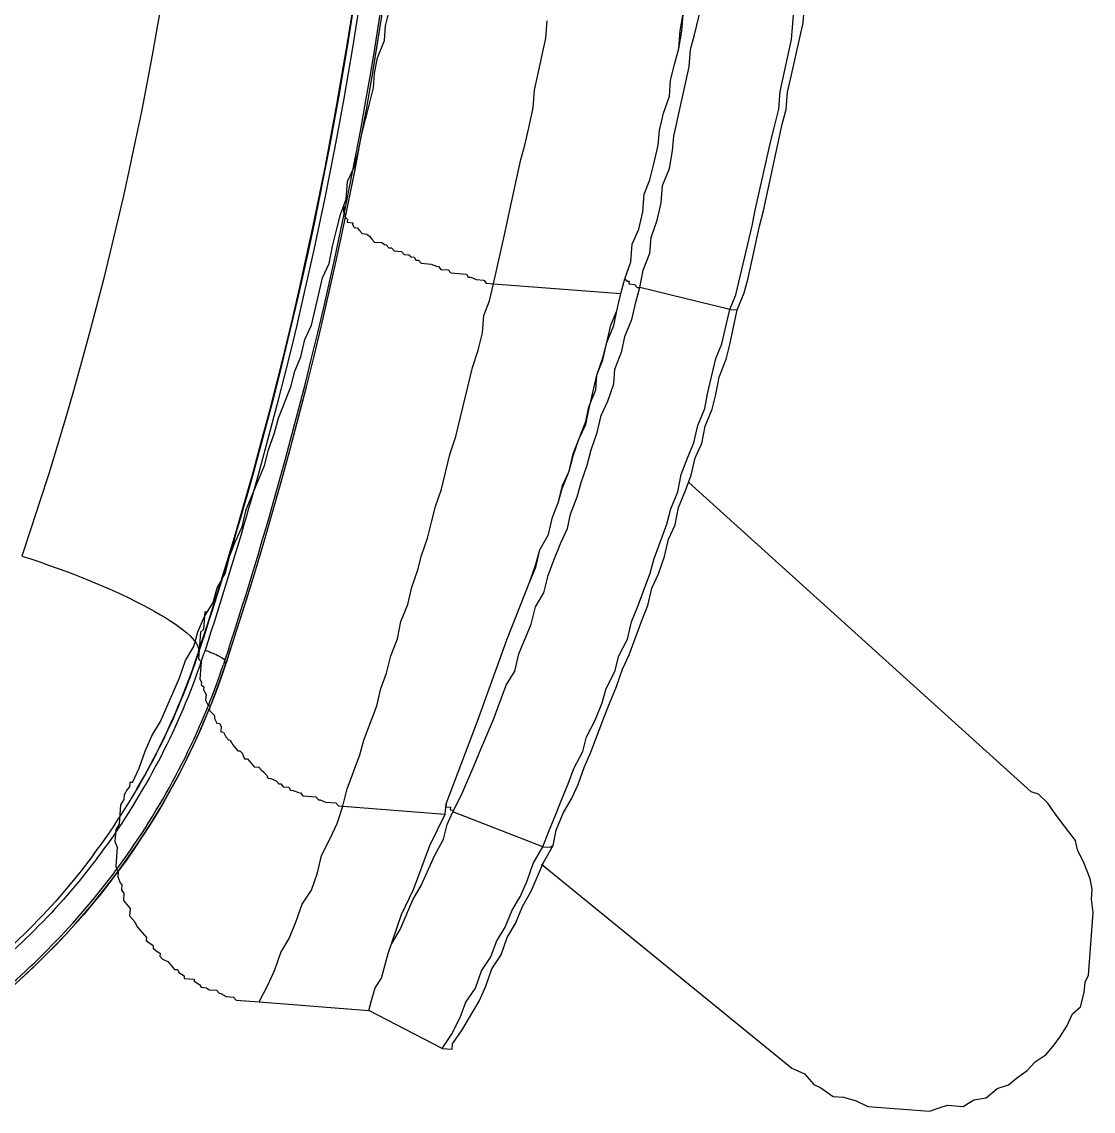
# Model space of a CAD drawing. Extents: x 741 to 1339, y 725 to 848.
# Drawn here: x 1107.1805 to 1107.3222, y 786.2541 to 786.3982 of the extents above; entities that cross this region are included whole.
import ezdxf

# ---------------------------------------------------------------- set-up
doc = ezdxf.new("R2010")
doc.units = 0
doc.header["$MEASUREMENT"] = 0
doc.linetypes.add('CONTINU', pattern=[0])
for name, color, linetype in [('Lay Out', 31, 'CONTINUOUS'), ('PAREDES', 7, 'CONTINUOUS'), ('PENA-008', 8, 'CONTINUOUS')]:
    doc.layers.add(name, color=color, linetype=linetype)

# ---------------------------------------------------------------- blocks, each defined once
blk = doc.blocks.new('A$C12870BC7')
at = {"layer": 'Lay Out', "linetype": 'CONTINU', "ltscale": 0.6}
for p, q in [((1.168855732057466, 0.4250013962028021), (1.170758210907081, 0.4263850171844439)), ((1.165310203292108, 0.4224935831737326), (1.167472111075824, 0.4236177752211603)), ((1.167472111075824, 0.4236177752211603), (1.168855732057466, 0.4250013962028021)), ((1.16366715337648, 0.421196438503344), (1.165310203292108, 0.4224935831737326)), ((1.162283532394838, 0.4198128175217022), (1.16366715337648, 0.421196438503344)), ((1.160381053545109, 0.4184291965402878), (1.162283532394838, 0.4198128175217022)), ((1.157008477402485, 0.4160943361337246), (1.160381053545109, 0.4184291965402878)), ((1.155192474864123, 0.4146242388408297), (1.157008477402485, 0.4160943361337246)), ((1.153549424948494, 0.4135000467931746), (1.155192474864123, 0.4146242388408297)), ((1.150003896183136, 0.4109922337641052), (1.151646946098879, 0.4126352836797338)), ((1.151646946098879, 0.4126352836797338), (1.153549424948494, 0.4135000467931746)), ((1.148101417333521, 0.4099545180279307), (1.150003896183136, 0.4109922337641052)), ((1.183902610232337, 0.4099545180279307), (1.185545660147966, 0.4115975679435593)), ((1.146198938483792, 0.4085708970462889), (1.148101417333521, 0.4099545180279307)), ((1.148533798890242, 0.4095221364712103), (1.148360846267508, 0.4093491838484766)), ((1.148360846267508, 0.4093491838484766), (1.148360846267508, 0.4088303259802757)), ((1.148620275201608, 0.4099545180279307), (1.148533798890242, 0.4095221364712103)), ((1.149139133069696, 0.4104733758961316), (1.148620275201608, 0.4099545180279307)), ((1.178281649994517, 0.4057171787717522), (1.183902610232337, 0.4099545180279307)), ((1.144555888568163, 0.4074467049988613), (1.146198938483792, 0.4085708970462889)), ((1.148360846267508, 0.4088303259802757), (1.148101417333521, 0.4085708970462889)), ((1.148101417333521, 0.4085708970462889), (1.148620275201608, 0.4080520391783153)), ((1.148447322578875, 0.4078790865555817), (1.148360846267508, 0.4074467049988613)), ((1.148620275201608, 0.4080520391783153), (1.148447322578875, 0.4078790865555817)), ((1.142739886029801, 0.405976607705739), (1.144555888568163, 0.4074467049988613)), ((1.148360846267508, 0.4074467049988613), (1.148620275201608, 0.4071872760646471)), ((1.148620275201608, 0.4071872760646471), (1.148620275201608, 0.4066684181966735)), ((1.148620275201608, 0.4066684181966735), (1.148620275201608, 0.4061495603284726)), ((1.138934928330457, 0.4037282236106563), (1.140837407180072, 0.4051118445922981)), ((1.140837407180072, 0.4051118445922981), (1.142739886029801, 0.405976607705739)), ((1.148620275201608, 0.4061495603284726), (1.149052656758329, 0.4057171787717522)), ((1.149052656758329, 0.4057171787717522), (1.149139133069696, 0.4052847972150317)), ((1.149139133069696, 0.4052847972150317), (1.149139133069696, 0.4047659393470582)), ((1.176638600078888, 0.4040741288561236), (1.178281649994517, 0.4057171787717522)), ((1.135648828499086, 0.40130688689284), (1.138934928330457, 0.4037282236106563)), ((1.149139133069696, 0.4047659393470582), (1.149139133069696, 0.4042470814788572)), ((1.149139133069696, 0.4042470814788572), (1.149830943560517, 0.40355527098815)), ((1.149830943560517, 0.40355527098815), (1.149917419871883, 0.4031228894312022)), ((1.174476692295173, 0.402431078940495), (1.176638600078888, 0.4040741288561236)), ((1.149917419871883, 0.4031228894312022), (1.150090372494503, 0.402949936808696)), ((1.150090372494503, 0.402949936808696), (1.150090372494503, 0.402431078940495)), ((1.150090372494503, 0.402431078940495), (1.150349801428604, 0.4021716500065082)), ((1.150349801428604, 0.4021716500065082), (1.150349801428604, 0.4016527921383073)), ((1.172574213445444, 0.4010474579588532), (1.174476692295173, 0.402431078940495)), ((1.198171201605021, 0.3989720264865042), (1.201457301436278, 0.4022581263177614)), ((1.133746349649471, 0.4004421237793991), (1.135648828499086, 0.40130688689284)), ((1.150349801428604, 0.4016527921383073), (1.151041611919425, 0.4009609816476001)), ((1.151041611919425, 0.4009609816476001), (1.151041611919425, 0.4004421237793991)), ((1.170931163529815, 0.3999232659114256), (1.172574213445444, 0.4010474579588532)), ((1.197998248982287, 0.3991449791092379), (1.19981425152065, 0.4006150764021328)), ((1.131843870799742, 0.3990585027977573), (1.133746349649471, 0.4004421237793991)), ((1.151041611919425, 0.4004421237793991), (1.151473993476145, 0.4000097422226787)), ((1.151473993476145, 0.4000097422226787), (1.151560469787512, 0.3995773606659583)), ((1.151560469787512, 0.3995773606659583), (1.151819898721499, 0.3993179317319715)), ((1.151819898721499, 0.3993179317319715), (1.151733422410132, 0.3988855501752511)), ((1.165310203292108, 0.395685926655247), (1.170931163529815, 0.3999232659114256)), ((1.196355199066659, 0.3975019291936093), (1.197998248982287, 0.3991449791092379)), ((1.199122441029829, 0.3975019291936093), (1.202927398729287, 0.4002691711566655)), ((1.128298342034384, 0.3968965950141552), (1.130027868261379, 0.3981072633730633)), ((1.130027868261379, 0.3981072633730633), (1.131843870799742, 0.3990585027977573)), ((1.151733422410132, 0.3988855501752511), (1.151992851344232, 0.3986261212410369)), ((1.151992851344232, 0.3986261212410369), (1.151992851344232, 0.3981072633730633)), ((1.151992851344232, 0.3981072633730633), (1.15294409076904, 0.397156023948142)), ((1.196355199066659, 0.3975019291936093), (1.198171201605021, 0.3989720264865042)), ((1.126482339496022, 0.3959453555892338), (1.128298342034384, 0.3968965950141552)), ((1.15294409076904, 0.397156023948142), (1.153289996014507, 0.3964642134574348)), ((1.153289996014507, 0.3964642134574348), (1.153462948637127, 0.3962912608347011)), ((1.153462948637127, 0.3962912608347011), (1.153462948637127, 0.3957724029665002)), ((1.192809670301301, 0.3949941161645398), (1.19471214915103, 0.3963777371459543)), ((1.192809670301301, 0.3949941161645398), (1.19471214915103, 0.3963777371459543)), ((1.19471214915103, 0.3963777371459543), (1.196355199066659, 0.3975019291936093)), ((1.19471214915103, 0.3963777371459543), (1.196355199066659, 0.3975019291936093)), ((1.195836341198572, 0.3947346872303257), (1.1974793911142, 0.3963777371459543)), ((1.1974793911142, 0.3963777371459543), (1.199122441029829, 0.3975019291936093)), ((1.122677381796677, 0.3936969714941512), (1.124320431712306, 0.3948211635418062)), ((1.124320431712306, 0.3948211635418062), (1.126482339496022, 0.3959453555892338)), ((1.153462948637127, 0.3957724029665002), (1.154154759127948, 0.395080592475793)), ((1.154154759127948, 0.395080592475793), (1.154154759127948, 0.394561734607592)), ((1.163148295508392, 0.3940428767396185), (1.165310203292108, 0.395685926655247)), ((1.191339573008406, 0.3935240188714175), (1.192809670301301, 0.3949941161645398)), ((1.191339573008406, 0.3935240188714175), (1.192809670301301, 0.3949941161645398)), ((1.120601950324215, 0.392486303135243), (1.122677381796677, 0.3936969714941512)), ((1.154154759127948, 0.394561734607592), (1.155624856420957, 0.3930916373146971)), ((1.157527335270572, 0.3898055374834399), (1.163148295508392, 0.3940428767396185)), ((1.188312902111136, 0.3891137269927327), (1.195836341198572, 0.3947346872303257)), ((1.189264141535944, 0.3923133505125094), (1.191339573008406, 0.3935240188714175)), ((1.189264141535944, 0.3923133505125094), (1.191339573008406, 0.3935240188714175)), ((1.118872424097219, 0.3912756347763349), (1.120601950324215, 0.392486303135243)), ((1.155624856420957, 0.3930916373146971), (1.15553838010959, 0.3926592557579767)), ((1.15553838010959, 0.3926592557579767), (1.155797809043577, 0.3923998268239899)), ((1.155797809043577, 0.3923998268239899), (1.156143714289044, 0.3917080163330553)), ((1.187361662686328, 0.3909297295310949), (1.189264141535944, 0.3923133505125094)), ((1.187361662686328, 0.3909297295310949), (1.189264141535944, 0.3923133505125094)), ((1.211056171996063, 0.3893731559267195), (1.214082842893333, 0.3923998268239899)), ((1.113251463859513, 0.3884219165017981), (1.118872424097219, 0.3912756347763349)), ((1.156143714289044, 0.3917080163330553), (1.156835524779865, 0.3910162058423481)), ((1.156835524779865, 0.3910162058423481), (1.156835524779865, 0.3904973479741471)), ((1.156835524779865, 0.3904973479741471), (1.157527335270572, 0.3898055374834399)), ((1.185978041704686, 0.3895461085494532), (1.187361662686328, 0.3909297295310949)), ((1.185978041704686, 0.3895461085494532), (1.187361662686328, 0.3909297295310949)), ((1.208461882655627, 0.3886813454357849), (1.211488553552897, 0.3917080163330553)), ((1.155624856420957, 0.3884219165017981), (1.157527335270572, 0.3898055374834399)), ((1.157527335270572, 0.3898055374834399), (1.16946106623692, 0.3778718065170921)), ((1.184075562854957, 0.3881624875678114), (1.185978041704686, 0.3895461085494532)), ((1.184075562854957, 0.3881624875678114), (1.185978041704686, 0.3895461085494532)), ((1.186929281129494, 0.3877301060110909), (1.188312902111136, 0.3891137269927327)), ((1.205435211758356, 0.385135816670541), (1.211056171996063, 0.3893731559267195)), ((1.111348985009897, 0.3870382955201563), (1.113251463859513, 0.3884219165017981)), ((1.153808853882595, 0.3874706770771041), (1.155624856420957, 0.3884219165017981)), ((1.182173084005342, 0.3867788665861696), (1.184075562854957, 0.3881624875678114)), ((1.182173084005342, 0.3867788665861696), (1.184075562854957, 0.3881624875678114)), ((1.185113278591132, 0.386260008718196), (1.186929281129494, 0.3877301060110909)), ((1.20284092241792, 0.3844440061798338), (1.208461882655627, 0.3886813454357849)), ((1.107630503621806, 0.3852222929817941), (1.109446506160168, 0.3861735324067155)), ((1.109446506160168, 0.3861735324067155), (1.111348985009897, 0.3870382955201563)), ((1.152165803966966, 0.3858276271612482), (1.153808853882595, 0.3874706770771041)), ((1.18035708146698, 0.3858276271612482), (1.182173084005342, 0.3867788665861696)), ((1.18035708146698, 0.3858276271612482), (1.182173084005342, 0.3867788665861696)), ((1.182951370807416, 0.385135816670541), (1.185113278591132, 0.386260008718196)), ((1.105728024772077, 0.3838386720003797), (1.107630503621806, 0.3852222929817941)), ((1.150263325117237, 0.3844440061798338), (1.152165803966966, 0.3858276271612482)), ((1.178714031551351, 0.3841845772456196), (1.18035708146698, 0.3858276271612482)), ((1.178714031551351, 0.3841845772456196), (1.18035708146698, 0.3858276271612482)), ((1.181308320891787, 0.3834927667549124), (1.182951370807416, 0.385135816670541)), ((1.203532732908627, 0.3837521956888992), (1.205435211758356, 0.385135816670541)), ((1.103566116988361, 0.383060385198192), (1.105728024772077, 0.3838386720003797)), ((1.148187893644888, 0.3832333378209256), (1.150263325117237, 0.3844440061798338)), ((1.176811552701622, 0.3828009562642052), (1.178714031551351, 0.3841845772456196)), ((1.176811552701622, 0.3828009562642052), (1.178714031551351, 0.3841845772456196)), ((1.179405842042058, 0.3821091457732706), (1.181308320891787, 0.3834927667549124)), ((1.201197872502291, 0.3828009562642052), (1.20284092241792, 0.3844440061798338)), ((1.201889682992999, 0.3821091457732706), (1.203532732908627, 0.3837521956888992)), ((1.099847635600383, 0.3812443826598297), (1.101923067072732, 0.381936193150537)), ((1.101923067072732, 0.381936193150537), (1.103566116988361, 0.383060385198192)), ((1.140577978246085, 0.3776988538943584), (1.148187893644888, 0.3832333378209256)), ((1.173179547624898, 0.3802066669236552), (1.174822597540526, 0.3818497168392838)), ((1.173179547624898, 0.3802066669236552), (1.174822597540526, 0.3818497168392838)), ((1.174822597540526, 0.3818497168392838), (1.176811552701622, 0.3828009562642052)), ((1.174822597540526, 0.3818497168392838), (1.176811552701622, 0.3828009562642052)), ((1.177330410569709, 0.3808984774143624), (1.179405842042058, 0.3821091457732706)), ((1.199295393652562, 0.3814173352825634), (1.201197872502291, 0.3828009562642052)), ((1.20024663307737, 0.380984953725843), (1.201889682992999, 0.3821091457732706)), ((1.097858680439288, 0.3802931432349084), (1.099847635600383, 0.3812443826598297)), ((1.100280017157104, 0.3816767642165502), (1.098636967241475, 0.3800337143009216)), ((1.100452969779724, 0.3815038115938165), (1.100280017157104, 0.3816767642165502)), ((1.175860313276814, 0.3794283801214675), (1.177330410569709, 0.3808984774143624)), ((1.190907191451572, 0.3738938961951277), (1.20024663307737, 0.380984953725843)), ((1.197652343736934, 0.3802931432349084), (1.199295393652562, 0.3814173352825634)), ((1.094140199051196, 0.3784771406965461), (1.096215630523659, 0.3791689511874807)), ((1.098118109373388, 0.3800337143009216), (1.095610296344205, 0.3775259012718521)), ((1.096215630523659, 0.3791689511874807), (1.097858680439288, 0.3802931432349084)), ((1.098636967241475, 0.3800337143009216), (1.098118109373388, 0.3800337143009216)), ((1.16946106623692, 0.3778718065170921), (1.171104116152549, 0.3789959985647471)), ((1.16946106623692, 0.3778718065170921), (1.171104116152549, 0.3789959985647471)), ((1.171104116152549, 0.3789959985647471), (1.173179547624898, 0.3802066669236552)), ((1.171104116152549, 0.3789959985647471), (1.173179547624898, 0.3802066669236552)), ((1.171104116152549, 0.3789959985647471), (1.171190592463915, 0.3785636170080267)), ((1.173698405492985, 0.3783041880740399), (1.175860313276814, 0.3794283801214675)), ((1.190128904649498, 0.3746721829973154), (1.197652343736934, 0.3802931432349084)), ((1.092064767578847, 0.377266472337638), (1.094140199051196, 0.3784771406965461)), ((1.095610296344205, 0.3775259012718521), (1.095610296344205, 0.3770070434036512)), ((1.0962365322452, 0.3782385015613414), (1.096222764959919, 0.3781606451896238)), ((1.096997422912011, 0.3778122336100438), (1.096588450382512, 0.3775657927301523)), ((1.098459150398128, 0.378701345607638), (1.096997422912011, 0.3778122336100438)), ((1.13841607046237, 0.3764017092241971), (1.140577978246085, 0.3776988538943584)), ((1.167558587387191, 0.3764881855356776), (1.16946106623692, 0.3778718065170921)), ((1.167558587387191, 0.3764881855356776), (1.16946106623692, 0.3778718065170921)), ((1.171363545086535, 0.378390664385293), (1.171104116152549, 0.3781312354513062)), ((1.171104116152549, 0.3781312354513062), (1.171622974020636, 0.3776123775831053)), ((1.171190592463915, 0.3785636170080267), (1.171363545086535, 0.378390664385293)), ((1.171622974020636, 0.3776123775831053), (1.171622974020636, 0.3770935197151317)), ((1.171882402954623, 0.3768340907809176), (1.173698405492985, 0.3783041880740399)), ((1.086357331029774, 0.3744992303745818), (1.092064767578847, 0.377266472337638)), ((1.095610296344205, 0.3770070434036512), (1.093967246428576, 0.3753639934880226)), ((1.134611112762911, 0.3736344672611409), (1.13841607046237, 0.3764017092241971)), ((1.165742584848829, 0.3755369461107563), (1.167558587387191, 0.3764881855356776)), ((1.166002013782929, 0.3752775171767695), (1.167558587387191, 0.3764881855356776)), ((1.170239353038994, 0.3757098987334899), (1.171882402954623, 0.3768340907809176)), ((1.171622974020636, 0.3770935197151317), (1.171882402954623, 0.3768340907809176)), ((1.179059936796705, 0.3668893149756656), (1.171882402954623, 0.3768340907809176)), ((1.09388077011721, 0.3749316119313022), (1.093621341183109, 0.3746721829973154)), ((1.093621341183109, 0.3746721829973154), (1.093707817494476, 0.3742398014403676)), ((1.093967246428576, 0.3753639934880226), (1.09388077011721, 0.3749316119313022)), ((1.098031005089581, 0.3750499939799425), (1.097608934218158, 0.3747961515660023)), ((1.098355820232825, 0.3749362628248178), (1.097952630826228, 0.3746924114029895)), ((1.097968674676679, 0.3747041826477613), (1.097952630826228, 0.3746924114029895)), ((1.098031005089581, 0.3750499939799425), (1.097968674676679, 0.3747041826477613)), ((1.098371810136143, 0.3749480232800266), (1.097968674676679, 0.3747041826477613)), ((1.099507211961793, 0.3759459248835952), (1.098031005089581, 0.3750499939799425)), ((1.161937627149484, 0.3727697041474727), (1.165742584848829, 0.3755369461107563)), ((1.1638401059991, 0.3741533251291145), (1.166002013782929, 0.3752775171767695)), ((1.168336874189379, 0.3743262777518481), (1.170239353038994, 0.3757098987334899)), ((1.188485854733869, 0.3733750383269268), (1.190128904649498, 0.3746721829973154)), ((1.082292944396329, 0.3728561804589532), (1.084281899557425, 0.3738074198836472)), ((1.084281899557425, 0.3738074198836472), (1.086357331029774, 0.3744992303745818)), ((1.093275435937755, 0.3732885620156736), (1.092756578069668, 0.3727697041474727)), ((1.093448388560489, 0.3739803725063808), (1.093275435937755, 0.3732885620156736)), ((1.093707817494476, 0.3742398014403676), (1.093448388560489, 0.3739803725063808)), ((1.132535681290562, 0.3724237989022328), (1.134611112762911, 0.3736344672611409)), ((1.162110579772104, 0.3729426567702063), (1.1638401059991, 0.3741533251291145)), ((1.164618392801287, 0.371991417345285), (1.166174966405549, 0.3732020857041931)), ((1.166174966405549, 0.3732020857041931), (1.168336874189379, 0.3743262777518481)), ((1.180875939335067, 0.3678405544005869), (1.188485854733869, 0.3733750383269268)), ((1.189177665224577, 0.3726832278362195), (1.190907191451572, 0.3738938961951277)), ((1.08021751292398, 0.371645512100045), (1.082292944396329, 0.3728561804589532)), ((1.092756578069668, 0.3719049410340318), (1.092237720201581, 0.3713860831658309)), ((1.092756578069668, 0.3727697041474727), (1.092583625446935, 0.3720778936567655)), ((1.092583625446935, 0.3720778936567655), (1.092756578069668, 0.3719049410340318)), ((1.130892631374934, 0.3712996068545777), (1.132535681290562, 0.3724237989022328)), ((1.160035148299755, 0.3717319884112982), (1.162110579772104, 0.3729426567702063)), ((1.160035148299755, 0.3717319884112982), (1.161937627149484, 0.3727697041474727)), ((1.162370008706205, 0.3707807489866042), (1.164618392801287, 0.371991417345285)), ((1.18355670498687, 0.368445888580041), (1.189177665224577, 0.3726832278362195)), ((1.07719084202671, 0.37052132005239), (1.076412555224522, 0.3702618911184032)), ((1.07762322358343, 0.3706077963638705), (1.07719084202671, 0.37052132005239)), ((1.07805560514015, 0.371040177920591), (1.07762322358343, 0.3706077963638705)), ((1.078315034074251, 0.3707807489863768), (1.07805560514015, 0.371040177920591)), ((1.078315034074251, 0.3707807489863768), (1.08021751292398, 0.371645512100045)), ((1.092324196512948, 0.3704348437411369), (1.092064767578847, 0.3701754148071501)), ((1.092237720201581, 0.3713860831658309), (1.092324196512948, 0.3704348437411369)), ((1.128990152525205, 0.3699159858729359), (1.130892631374934, 0.3712996068545777)), ((1.156230190600411, 0.368964746448242), (1.160035148299755, 0.3717319884112982)), ((1.156489619534398, 0.3692241753822287), (1.158651527318113, 0.3703483674296564)), ((1.158651527318113, 0.3703483674296564), (1.160035148299755, 0.3717319884112982)), ((1.160986387724563, 0.3693971280049624), (1.162370008706205, 0.3707807489866042)), ((1.075201886865614, 0.369570080627696), (1.073385884327251, 0.3677540780893338)), ((1.075980173667801, 0.3698295095616828), (1.075201886865614, 0.369570080627696)), ((1.076412555224522, 0.3702618911184032), (1.075980173667801, 0.3698295095616828)), ((1.092064767578847, 0.3701754148071501), (1.091891814956114, 0.3694836043162155)), ((1.091891814956114, 0.3694836043162155), (1.092151243890214, 0.3692241753822287)), ((1.092151243890214, 0.3692241753822287), (1.092064767578847, 0.3687917938255083)), ((1.126914721052856, 0.3687053175140278), (1.128990152525205, 0.3699159858729359)), ((1.154673616996035, 0.3677540780893338), (1.156230190600411, 0.368964746448242)), ((1.154933045930136, 0.3680135070233206), (1.156489619534398, 0.3692241753822287)), ((1.158910956252214, 0.3681864596460542), (1.160986387724563, 0.3693971280049624)), ((1.072607597525177, 0.3674946491551196), (1.071483405477636, 0.366370457107692)), ((1.073385884327251, 0.3677540780893338), (1.072607597525177, 0.3674946491551196)), ((1.092064767578847, 0.3687917938255083), (1.09154590971076, 0.3682729359573074)), ((1.09154590971076, 0.3682729359573074), (1.091805338644861, 0.3680135070233206)), ((1.091805338644861, 0.3680135070233206), (1.091632386022127, 0.3673216965326134)), ((1.123196239664765, 0.366370457107692), (1.125271671137114, 0.3675811254666002)), ((1.125271671137114, 0.3675811254666002), (1.126914721052856, 0.3687053175140278)), ((1.15277113814642, 0.3668893149756656), (1.154933045930136, 0.3680135070233206)), ((1.15277113814642, 0.3668893149756656), (1.154673616996035, 0.3677540780893338)), ((1.157008477402485, 0.3673216965326134), (1.158910956252214, 0.3681864596460542)), ((1.179059936796705, 0.3668893149756656), (1.180875939335067, 0.3678405544005869)), ((1.181913655071241, 0.3673216965326134), (1.18355670498687, 0.368445888580041)), ((1.071483405477636, 0.366370457107692), (1.071223976543536, 0.3655921703055043)), ((1.091632386022127, 0.3673216965326134), (1.091632386022127, 0.3668028386644124)), ((1.091632386022127, 0.3668028386644124), (1.091805338644861, 0.3666298860416788)), ((1.091805338644861, 0.3666298860416788), (1.091632386022127, 0.3659380755509716)), ((1.121293760815036, 0.3649868361260502), (1.123196239664765, 0.366370457107692)), ((1.150695706673957, 0.3656786466167574), (1.15277113814642, 0.3668893149756656)), ((1.150868659296691, 0.3658515992394911), (1.15277113814642, 0.3668893149756656)), ((1.15510599855287, 0.3659380755509716), (1.157008477402485, 0.3673216965326134)), ((1.176033265899434, 0.3633437862104216), (1.179751747287526, 0.3661975044849584)), ((1.177157457946976, 0.3655056939942511), (1.179059936796705, 0.3668893149756656)), ((1.179059936796705, 0.3668893149756656), (1.179751747287526, 0.3661975044849584)), ((1.179751747287526, 0.3661975044849584), (1.181913655071241, 0.3673216965326134)), ((1.071223976543536, 0.3655921703055043), (1.069407974005173, 0.3637761677671421)), ((1.091632386022127, 0.3659380755509716), (1.091632386022127, 0.3649003598147971)), ((1.091632386022127, 0.3649003598147971), (1.091805338644861, 0.3647274071920634)), ((1.091805338644861, 0.3647274071920634), (1.091891814956114, 0.364295025635343)), ((1.11913185303132, 0.3638626440783952), (1.121293760815036, 0.3649868361260502)), ((1.148966180446962, 0.3644679782580766), (1.150868659296691, 0.3658515992394911)), ((1.148966180446962, 0.3644679782580766), (1.150695706673957, 0.3656786466167574)), ((1.151301040853411, 0.3635167388331553), (1.153030567080407, 0.3647274071920634)), ((1.153030567080407, 0.3647274071920634), (1.15510599855287, 0.3659380755509716)), ((1.17525497909736, 0.3641220730126093), (1.177157457946976, 0.3655056939942511)), ((1.069407974005173, 0.3637761677671421), (1.069148545071187, 0.3629978809649543)), ((1.091891814956114, 0.364295025635343), (1.091632386022127, 0.3635167388331553)), ((1.091632386022127, 0.3635167388331553), (1.091891814956114, 0.3632573098991685)), ((1.091891814956114, 0.3632573098991685), (1.091891814956114, 0.3618736889175267)), ((1.117315850492957, 0.3623925467855003), (1.11913185303132, 0.3638626440783952)), ((1.145161222747618, 0.3622195941627666), (1.147063701597347, 0.3636032151444084)), ((1.145161222747618, 0.3622195941627666), (1.146804272663246, 0.3633437862104216)), ((1.146804272663246, 0.3633437862104216), (1.148966180446962, 0.3644679782580766)), ((1.147063701597347, 0.3636032151444084), (1.148966180446962, 0.3644679782580766)), ((1.149225609381062, 0.3623060704742471), (1.151301040853411, 0.3635167388331553)), ((1.169547542548287, 0.3603171153131512), (1.173438976558998, 0.363170833587688)), ((1.173438976558998, 0.363170833587688), (1.17525497909736, 0.3641220730126093)), ((1.174390215983806, 0.3622195941627666), (1.176033265899434, 0.3633437862104216)), ((1.068716163514466, 0.3625654994082339), (1.068456734580366, 0.3617872126060462)), ((1.068456734580366, 0.3617872126060462), (1.068456734580366, 0.3614413073608063)), ((1.069148545071187, 0.3629978809649543), (1.068716163514466, 0.3625654994082339)), ((1.091891814956114, 0.3618736889175267), (1.092324196512948, 0.3614413073608063)), ((1.115153942709242, 0.3612683547380726), (1.117315850492957, 0.3623925467855003)), ((1.143345220209255, 0.3612683547380726), (1.145161222747618, 0.3622195941627666)), ((1.143345220209255, 0.3612683547380726), (1.145161222747618, 0.3622195941627666)), ((1.147582559465434, 0.3611818784265921), (1.149225609381062, 0.3623060704742471)), ((1.172141831888723, 0.3610089258040858), (1.174390215983806, 0.3622195941627666)), ((1.067937876712278, 0.3604035916244044), (1.067246066221458, 0.3597117811336972)), ((1.068456734580366, 0.3614413073608063), (1.067937876712278, 0.3609224494926053)), ((1.067937876712278, 0.3609224494926053), (1.067937876712278, 0.3604035916244044)), ((1.092324196512948, 0.3614413073608063), (1.092324196512948, 0.3609224494926053)), ((1.092324196512948, 0.3609224494926053), (1.092410672824201, 0.3604900679358849)), ((1.092410672824201, 0.3604900679358849), (1.092410672824201, 0.359971210067684)), ((1.113251463859513, 0.3598847337564308), (1.115153942709242, 0.3612683547380726)), ((1.141442741359526, 0.3598847337564308), (1.143345220209255, 0.3612683547380726)), ((1.141442741359526, 0.3598847337564308), (1.143345220209255, 0.3612683547380726)), ((1.145420651681604, 0.3600576863791645), (1.147582559465434, 0.3611818784265921)), ((1.167990968943911, 0.3591064469542431), (1.169547542548287, 0.3603171153131512)), ((1.170325829350361, 0.3595388285109635), (1.172141831888723, 0.3610089258040858)), ((1.067246066221458, 0.3597117811336972), (1.067246066221458, 0.3583281601520554)), ((1.092410672824201, 0.359971210067684), (1.092324196512948, 0.3595388285109635)), ((1.092324196512948, 0.3595388285109635), (1.092583625446935, 0.3592793995769767)), ((1.092583625446935, 0.3592793995769767), (1.092929530692402, 0.3585875890862695)), ((1.109446506160168, 0.3574633970386145), (1.111348985009897, 0.3588470180202563)), ((1.111348985009897, 0.3588470180202563), (1.113251463859513, 0.3598847337564308)), ((1.137378354726081, 0.3577228259726013), (1.13928083357581, 0.3591064469542431)), ((1.137637783660182, 0.3579822549068155), (1.13928083357581, 0.3591064469542431)), ((1.13928083357581, 0.3591064469542431), (1.141442741359526, 0.3598847337564308)), ((1.13928083357581, 0.3591064469542431), (1.141442741359526, 0.3598847337564308)), ((1.141961599227614, 0.3579822549068155), (1.143864078077343, 0.3588470180202563)), ((1.143864078077343, 0.3588470180202563), (1.145420651681604, 0.3600576863791645)), ((1.165829061160196, 0.3579822549068155), (1.167990968943911, 0.3591064469542431)), ((1.168682779434732, 0.3584146364635359), (1.170325829350361, 0.3595388285109635)), ((1.067246066221458, 0.3583281601520554), (1.066554255730637, 0.3576363496613482)), ((1.066554255730637, 0.3576363496613482), (1.066554255730637, 0.3565986339251737)), ((1.092929530692402, 0.3585875890862695), (1.092929530692402, 0.3580687312180686)), ((1.092929530692402, 0.3580687312180686), (1.093102483315022, 0.3578957785953349)), ((1.093102483315022, 0.3578957785953349), (1.093102483315022, 0.3573769207273614)), ((1.093102483315022, 0.3573769207273614), (1.093621341183109, 0.3568580628591604)), ((1.10520916690399, 0.3551285366322787), (1.109446506160168, 0.3574633970386145)), ((1.135562352187833, 0.3567715865479073), (1.137637783660182, 0.3579822549068155)), ((1.135562352187833, 0.3567715865479073), (1.137378354726081, 0.3577228259726013)), ((1.139799691443898, 0.3568580628591604), (1.141961599227614, 0.3579822549068155)), ((1.163926582310467, 0.3565986339251737), (1.165829061160196, 0.3579822549068155)), ((1.166520871651016, 0.3572904444158809), (1.168682779434732, 0.3584146364635359)), ((1.066554255730637, 0.3565986339251737), (1.066381303108017, 0.3559068234342391)), ((1.066381303108017, 0.3559068234342391), (1.066381303108017, 0.3540043445846237)), ((1.093621341183109, 0.3568580628591604), (1.093534864871856, 0.35642568130244)), ((1.093534864871856, 0.35642568130244), (1.093794293805843, 0.3561662523684532)), ((1.093794293805843, 0.3561662523684532), (1.094140199051196, 0.3554744418775186)), ((1.128211865723017, 0.3528801525371961), (1.135562352187833, 0.3567715865479073)), ((1.137897212594169, 0.3558203471229859), (1.139799691443898, 0.3568580628591604)), ((1.162110579772104, 0.3556473945002523), (1.163926582310467, 0.3565986339251737)), ((1.164704869112654, 0.3558203471229859), (1.166520871651016, 0.3572904444158809)), ((1.094140199051196, 0.3554744418775186), (1.09431315167393, 0.355301489254785)), ((1.09431315167393, 0.355301489254785), (1.09431315167393, 0.3547826313868114)), ((1.09431315167393, 0.3547826313868114), (1.095523820032838, 0.3535719630279033)), ((1.103566116988361, 0.3540043445846237), (1.10520916690399, 0.3551285366322787)), ((1.135994733744553, 0.3544367261413441), (1.137897212594169, 0.3558203471229859)), ((1.158132669450026, 0.3530531051597023), (1.159948671988388, 0.3545232024528246)), ((1.159948671988388, 0.3545232024528246), (1.162110579772104, 0.3556473945002523)), ((1.16089991141331, 0.3535719630279033), (1.162802390262925, 0.3549555840095451)), ((1.162802390262925, 0.3549555840095451), (1.164704869112654, 0.3558203471229859)), ((1.066381303108017, 0.3540043445846237), (1.066121874173916, 0.3537449156506369)), ((1.066121874173916, 0.3537449156506369), (1.066208350485283, 0.3533125340939165)), ((1.066208350485283, 0.3533125340939165), (1.066381303108017, 0.3526207236029819)), ((1.095523820032838, 0.3535719630279033), (1.095523820032838, 0.3530531051597023)), ((1.095523820032838, 0.3530531051597023), (1.095696772655572, 0.3528801525371961)), ((1.099328777732183, 0.3516694841782879), (1.103566116988361, 0.3540043445846237)), ((1.132016823422475, 0.3523612946689951), (1.133919302272091, 0.3537449156506369)), ((1.133919302272091, 0.3537449156506369), (1.135994733744553, 0.3544367261413441)), ((1.15597076166631, 0.3519289131122747), (1.158132669450026, 0.3530531051597023)), ((1.158997432563581, 0.3525342472917288), (1.16089991141331, 0.3535719630279033)), ((1.167818016321291, 0.2925196872149769), (1.160035148299755, 0.3530531051597023)), ((1.066381303108017, 0.3526207236029819), (1.066121874173916, 0.3523612946689951)), ((1.066121874173916, 0.3523612946689951), (1.066208350485283, 0.3519289131122747)), ((1.066208350485283, 0.3519289131122747), (1.066381303108017, 0.3512371026213401)), ((1.095696772655572, 0.3528801525371961), (1.096042677900925, 0.3521883420462615)), ((1.096042677900925, 0.3521883420462615), (1.096993917325847, 0.3512371026213401)), ((1.097426298882567, 0.3502858631966461), (1.099328777732183, 0.3516694841782879)), ((1.118267089917879, 0.3472591922993757), (1.128211865723017, 0.3528801525371961)), ((1.128211865723017, 0.3504588158193798), (1.132016823422475, 0.3523612946689951)), ((1.154241235439315, 0.3507182447533665), (1.15597076166631, 0.3519289131122747)), ((1.156835524779865, 0.3514100552440738), (1.158997432563581, 0.3525342472917288)), ((1.066381303108017, 0.3512371026213401), (1.066121874173916, 0.3509776736873533)), ((1.066121874173916, 0.3509776736873533), (1.066121874173916, 0.3504588158193798)), ((1.066121874173916, 0.3504588158193798), (1.066467779419384, 0.3497670053284452)), ((1.095350867410104, 0.349075194837738), (1.097426298882567, 0.3502858631966461)), ((1.096993917325847, 0.3512371026213401), (1.096993917325847, 0.3507182447533665)), ((1.096993917325847, 0.3507182447533665), (1.097426298882567, 0.3502858631966461)), ((1.097426298882567, 0.3502858631966461), (1.107025169442352, 0.3406869926368614)), ((1.126309386873402, 0.349075194837738), (1.128211865723017, 0.3504588158193798)), ((1.150003896183136, 0.3483833843468034), (1.154241235439315, 0.3507182447533665)), ((1.155019522241503, 0.3499399579511788), (1.156835524779865, 0.3514100552440738)), ((1.066467779419384, 0.3497670053284452), (1.066467779419384, 0.3483833843468034)), ((1.093361912249122, 0.3481239554128166), (1.095350867410104, 0.349075194837738)), ((1.124233955400939, 0.3483833843468034), (1.126309386873402, 0.349075194837738)), ((1.151214564542045, 0.3476915738560962), (1.153117043391774, 0.349075194837738)), ((1.153117043391774, 0.349075194837738), (1.155019522241503, 0.3499399579511788)), ((1.066467779419384, 0.3483833843468034), (1.06672720835337, 0.3481239554128166)), ((1.06672720835337, 0.3481239554128166), (1.066640732042003, 0.3476915738560962)), ((1.066640732042003, 0.3476915738560962), (1.066900160976104, 0.3469132870539084)), ((1.091027051842673, 0.3471727159878952), (1.093361912249122, 0.3481239554128166)), ((1.10797640886716, 0.3416382320615554), (1.118267089917879, 0.3472591922993757)), ((1.119996616144874, 0.3460485239404676), (1.124233955400939, 0.3483833843468034)), ((1.144123507011443, 0.3449243318928126), (1.148360846267508, 0.3472591922993757)), ((1.148360846267508, 0.3472591922993757), (1.150003896183136, 0.3483833843468034)), ((1.149139133069696, 0.346480905497188), (1.151214564542045, 0.3476915738560962)), ((1.066900160976104, 0.3469132870539084), (1.066640732042003, 0.3466538581199217)), ((1.066640732042003, 0.3466538581199217), (1.067591971466925, 0.3457026186950003)), ((1.089124572992944, 0.3457890950064808), (1.091027051842673, 0.3471727159878952)), ((1.116191658445416, 0.3441460450908522), (1.119996616144874, 0.3460485239404676)), ((1.147236654219967, 0.3456161423837472), (1.149139133069696, 0.346480905497188)), ((1.067591971466925, 0.3457026186950003), (1.067419018844191, 0.3455296660722667)), ((1.067419018844191, 0.3455296660722667), (1.067678447778178, 0.3447513792703063)), ((1.067678447778178, 0.3447513792703063), (1.067591971466925, 0.3443189977133585)), ((1.084887233736879, 0.3439730924681186), (1.087049141520595, 0.3445784266475727)), ((1.087049141520595, 0.3445784266475727), (1.089124572992944, 0.3457890950064808)), ((1.142307504473081, 0.3439730924681186), (1.144123507011443, 0.3449243318928126)), ((1.145334175370351, 0.3442325214021054), (1.147236654219967, 0.3456161423837472)), ((1.067591971466925, 0.3443189977133585), (1.068110829335012, 0.3438001398453849)), ((1.068110829335012, 0.3438001398453849), (1.068197305646379, 0.3433677582886645)), ((1.068197305646379, 0.3433677582886645), (1.068889116137086, 0.3426759477977299)), ((1.082811802264416, 0.3427624241092104), (1.084887233736879, 0.3439730924681186)), ((1.110311269273609, 0.341205850504835), (1.1140297506617, 0.3430218530431972)), ((1.1140297506617, 0.3430218530431972), (1.116191658445416, 0.3441460450908522)), ((1.139194357264444, 0.3408599452595951), (1.143431696520622, 0.3431948056659309)), ((1.140405025623352, 0.3425894714864768), (1.142307504473081, 0.3439730924681186)), ((1.143431696520622, 0.3431948056659309), (1.145334175370351, 0.3442325214021054)), ((1.068889116137086, 0.3426759477977299), (1.068889116137086, 0.3421570899297564)), ((1.068889116137086, 0.3421570899297564), (1.06906206875982, 0.3419841373070227)), ((1.06906206875982, 0.3419841373070227), (1.06932149769392, 0.341205850504835)), ((1.078574463008351, 0.3409464215708482), (1.0806498944807, 0.3416382320615554)), ((1.0806498944807, 0.3416382320615554), (1.082811802264416, 0.3427624241092104)), ((1.107025169442352, 0.3406869926368614), (1.10797640886716, 0.3416382320615554)), ((1.10797640886716, 0.3416382320615554), (1.107716979933173, 0.3413788031275686)), ((1.136340638989907, 0.3404275637026473), (1.138070165216902, 0.3416382320615554)), ((1.138070165216902, 0.3416382320615554), (1.140405025623352, 0.3425894714864768)), ((1.06932149769392, 0.341205850504835), (1.070013308184627, 0.3405140400141278)), ((1.070013308184627, 0.3405140400141278), (1.070013308184627, 0.3399951821459268)), ((1.076499031535889, 0.3397357532119401), (1.078574463008351, 0.3409464215708482)), ((1.102787830186173, 0.3388709900984992), (1.107025169442352, 0.3406869926368614)), ((1.106333358951531, 0.3394763242779533), (1.10797640886716, 0.3402546110799136)), ((1.107716979933173, 0.3413788031275686), (1.108149361489893, 0.3409464215708482)), ((1.108149361489893, 0.3409464215708482), (1.107889932555906, 0.3406869926368614)), ((1.107889932555906, 0.3406869926368614), (1.108149361489893, 0.3404275637026473)), ((1.10797640886716, 0.3402546110799136), (1.110311269273609, 0.341205850504835)), ((1.108149361489893, 0.3404275637026473), (1.10797640886716, 0.3402546110799136)), ((1.1140297506617, 0.3290126906045003), (1.10797640886716, 0.3402546110799136)), ((1.134005778583457, 0.3394763242779533), (1.136340638989907, 0.3404275637026473)), ((1.137291878414828, 0.3399951821459268), (1.139194357264444, 0.3408599452595951)), ((1.070013308184627, 0.3399951821459268), (1.072175215968457, 0.3378332743623247)), ((1.072175215968457, 0.3378332743623247), (1.074510076374906, 0.3387845137870187)), ((1.074510076374906, 0.3387845137870187), (1.076499031535889, 0.3397357532119401)), ((1.0973398225712, 0.3358443192012288), (1.102787830186173, 0.3388709900984992)), ((1.104690309035902, 0.3383521322302983), (1.106333358951531, 0.3394763242779533)), ((1.132362728667829, 0.3383521322302983), (1.134005778583457, 0.3394763242779533)), ((1.13305453915865, 0.337660321739591), (1.135216446942366, 0.3387845137870187)), ((1.135216446942366, 0.3387845137870187), (1.137291878414828, 0.3399951821459268)), ((1.072175215968457, 0.3378332743623247), (1.082465897019063, 0.3275425933116054)), ((1.098464014618742, 0.335584890267242), (1.102355448629453, 0.3374008928053769)), ((1.102355448629453, 0.3374008928053769), (1.104690309035902, 0.3383521322302983)), ((1.127865960477664, 0.3362767007579492), (1.130200820884113, 0.3372279401828706)), ((1.130200820884113, 0.3372279401828706), (1.132362728667829, 0.3383521322302983)), ((1.131238536620288, 0.3367090823146697), (1.13305453915865, 0.337660321739591)), ((1.093967246428576, 0.3343742219083339), (1.0973398225712, 0.3358443192012288)), ((1.126222910562035, 0.3351525087102942), (1.127865960477664, 0.3362767007579492)), ((1.127001197364109, 0.3343742219083339), (1.131238536620288, 0.3367090823146697)), ((1.089297525615677, 0.3316069799450503), (1.093967246428576, 0.3343742219083339)), ((1.092583625446935, 0.3329906009266921), (1.096388583146393, 0.3348930797763074)), ((1.096388583146393, 0.3348930797763074), (1.098464014618742, 0.335584890267242)), ((1.123888050155585, 0.3342012692856002), (1.126222910562035, 0.3351525087102942)), ((1.125012242203127, 0.3334229824834125), (1.127001197364109, 0.3343742219083339)), ((1.090508193974586, 0.3322987904357575), (1.092583625446935, 0.3329906009266921)), ((1.119823663522141, 0.3320393615017707), (1.121985571305856, 0.3331635535494257)), ((1.121985571305856, 0.3331635535494257), (1.123888050155585, 0.3342012692856002)), ((1.122936810730778, 0.3322123141245044), (1.125012242203127, 0.3334229824834125)), ((1.086530283652507, 0.3297045010954349), (1.089297525615677, 0.3316069799450503)), ((1.118007660983778, 0.3310881220768493), (1.119823663522141, 0.3320393615017707)), ((1.121034331881049, 0.3313475510110635), (1.122936810730778, 0.3322123141245044)), ((1.1140297506617, 0.3290126906045003), (1.115845753200063, 0.3299639300294217)), ((1.115845753200063, 0.3299639300294217), (1.118007660983778, 0.3310881220768493)), ((1.11679699262487, 0.3295315484727013), (1.118958900408586, 0.3306557405201289)), ((1.118958900408586, 0.3306557405201289), (1.121034331881049, 0.3313475510110635)), ((1.083590089066604, 0.3283208801137931), (1.085060186359499, 0.3292721195387145)), ((1.085060186359499, 0.3292721195387145), (1.086530283652507, 0.3297045010954349)), ((1.111608413943884, 0.3281479274910595), (1.1140297506617, 0.3290126906045003)), ((1.1140297506617, 0.3290126906045003), (1.114721561152521, 0.3283208801137931)), ((1.115153942709242, 0.3282344038023126), (1.11679699262487, 0.3295315484727013)), ((1.082465897019063, 0.3275425933116054), (1.083590089066604, 0.3283208801137931)), ((1.086530283652507, 0.3174248648836198), (1.082465897019063, 0.3275425933116054)), ((1.109014124603448, 0.3255536381505095), (1.112732605991425, 0.3273696406888718)), ((1.109532982471535, 0.3269372591321513), (1.111608413943884, 0.3281479274910595)), ((1.112386700746072, 0.3273696406888718), (1.119996616144874, 0.2853421533730085)), ((1.112732605991425, 0.3273696406888718), (1.115153942709242, 0.3282344038023126)), ((1.114721561152521, 0.3283208801137931), (1.115153942709242, 0.3282344038023126)), ((1.10546859583809, 0.3252942092165227), (1.107544027310439, 0.32598601970723)), ((1.107544027310439, 0.32598601970723), (1.109532982471535, 0.3269372591321513)), ((1.103306688054374, 0.3241700171688677), (1.10546859583809, 0.3252942092165227)), ((1.104690309035902, 0.3236511593008942), (1.106852216819618, 0.3247753513483218)), ((1.106852216819618, 0.3247753513483218), (1.109014124603448, 0.3255536381505095)), ((1.099328777732296, 0.322440490941986), (1.101231256581912, 0.3234782066781605)), ((1.100539446091091, 0.3217486804512788), (1.102614877563553, 0.322959348810187)), ((1.101231256581912, 0.3234782066781605), (1.103306688054374, 0.3241700171688677)), ((1.102614877563553, 0.322959348810187), (1.104690309035902, 0.3236511593008942)), ((1.095091438476118, 0.3206244884036238), (1.097166869948467, 0.3218351567625319)), ((1.097166869948467, 0.3218351567625319), (1.099328777732296, 0.322440490941986)), ((1.098377538307375, 0.3211433462718247), (1.100539446091091, 0.3217486804512788)), ((1.091027051842673, 0.3189814384879952), (1.092929530692402, 0.3200191542241697)), ((1.092929530692402, 0.3200191542241697), (1.095091438476118, 0.3206244884036238)), ((1.09431315167393, 0.3189814384879952), (1.096302106835026, 0.3199326779129166)), ((1.096302106835026, 0.3199326779129166), (1.098377538307375, 0.3211433462718247)), ((1.088692191436223, 0.3180301990630738), (1.091027051842673, 0.3189814384879952)), ((1.090162288729118, 0.3175978175063534), (1.09431315167393, 0.3189814384879952)), ((1.086530283652507, 0.3174248648836198), (1.088692191436223, 0.3180301990630738)), ((1.086530283652507, 0.3174248648836198), (1.087481523077315, 0.3164736254589258)), ((1.087481523077315, 0.3164736254589258), (1.088000380945402, 0.3169924833268993)), ((1.088000380945402, 0.3169924833268993), (1.090162288729118, 0.3175978175063534)), ((1.168336874189379, 0.291654924101536), (1.167818016321291, 0.2925196872149769)), ((1.168509826811999, 0.2899253978744269), (1.168336874189379, 0.291654924101536)), ((1.168336874189379, 0.2883688242702789), (1.168509826811999, 0.2899253978744269)), ((1.168250397878012, 0.2868987269771566), (1.168336874189379, 0.2883688242702789)), ((1.168163921566645, 0.285255677061528), (1.168250397878012, 0.2868987269771566)), ((1.119996616144874, 0.2853421533730085), (1.120774902946948, 0.2836991034573799)), ((1.168077445255278, 0.2837855797686331), (1.168163921566645, 0.285255677061528)), ((1.120774902946948, 0.2836991034573799), (1.120774902946948, 0.2817966246075372)), ((1.166953253207737, 0.2807589088713627), (1.167472111075824, 0.2826613877212054)), ((1.167472111075824, 0.2826613877212054), (1.168077445255278, 0.2837855797686331)), ((1.120774902946948, 0.2817966246075372), (1.121207284503782, 0.2808453851828432)), ((1.121207284503782, 0.2808453851828432), (1.12172614237187, 0.2789429063330005)), ((1.166261442716916, 0.2786834773990137), (1.166953253207737, 0.2807589088713627)), ((1.12172614237187, 0.2789429063330005), (1.122677381796677, 0.2779916669083065)), ((1.165569632226209, 0.2774728090401055), (1.166261442716916, 0.2786834773990137)), ((1.122677381796677, 0.2779916669083065), (1.123628621221485, 0.2765215696151841)), ((1.164618392801287, 0.2765215696151841), (1.165569632226209, 0.2774728090401055)), ((1.123628621221485, 0.2765215696151841), (1.124320431712306, 0.2749649960110361)), ((1.16366715337648, 0.2750514723222892), (1.164618392801287, 0.2765215696151841)), ((1.124320431712306, 0.2749649960110361), (1.130114344572746, 0.2691710831504821)), ((1.157786764204673, 0.2691710831504821), (1.16366715337648, 0.2750514723222892)), ((1.130114344572746, 0.2691710831504821), (1.131497965554388, 0.2686522252825085)), ((1.131497965554388, 0.2686522252825085), (1.132449204979196, 0.2682198437257881)), ((1.132449204979196, 0.2682198437257881), (1.133919302272091, 0.2667497464326658)), ((1.155884285354944, 0.2677874621688403), (1.156835524779865, 0.2687387015937617)), ((1.156835524779865, 0.2687387015937617), (1.157786764204673, 0.2691710831504821)), ((1.133919302272091, 0.2667497464326658), (1.135562352187833, 0.266490317498679)), ((1.151214564542045, 0.2658849833192249), (1.152857614457787, 0.2666632701214127)), ((1.152857614457787, 0.2666632701214127), (1.154241235439315, 0.2666632701214127)), ((1.154241235439315, 0.2666632701214127), (1.155884285354944, 0.2677874621688403)), ((1.135562352187833, 0.266490317498679), (1.136945973169361, 0.2656255543852382)), ((1.136945973169361, 0.2656255543852382), (1.13884845201909, 0.2656255543852382)), ((1.13884845201909, 0.2656255543852382), (1.140318549311985, 0.2650202202057841)), ((1.148360846267508, 0.2651066965170372), (1.14974446724915, 0.2654526017625045)), ((1.14974446724915, 0.2654526017625045), (1.151214564542045, 0.2658849833192249)), ((1.140318549311985, 0.2650202202057841), (1.141702170293627, 0.2650202202057841)), ((1.141702170293627, 0.2650202202057841), (1.143431696520622, 0.2648472675830504)), ((1.143431696520622, 0.2648472675830504), (1.144988270124884, 0.2650202202057841)), ((1.144988270124884, 0.2650202202057841), (1.146717796351879, 0.2648472675830504)), ((1.146717796351879, 0.2648472675830504), (1.148360846267508, 0.2651066965170372))]:
    blk.add_line(p, q, dxfattribs=at)
for points in [[(1.068118416570371, 0.3668725178508936), (1.065563128584984, 0.3663392297564911), (1.06299326410857, 0.365878457276736), (1.060410743656064, 0.3654909772487969), (1.057817401426803, 0.3651774801951575), (1.055215125567258, 0.3649386674271824), (1.0526058258028, 0.3647750892048549)], [(1.048782652844636, 0.3606361965749016), (1.050704980179887, 0.3606833247113315), (1.052623347802239, 0.3607677518327961), (1.054539697805183, 0.3608895426759915), (1.05645113862721, 0.3610484814528405), (1.058359116049189, 0.3612446113206857), (1.060261137717646, 0.3614776841232157), (1.0621582502053, 0.3617477969653606), (1.064048425103181, 0.3620546477434488), (1.065932255828841, 0.3623983119832843), (1.067808091602899, 0.3627784767920872), (1.069676137423983, 0.363195196116763), (1.071535195667764, 0.3636482218012276), (1.073385050546051, 0.3641374891090123), (1.075224828116745, 0.3646627930411483), (1.077053967330755, 0.3652240041246984), (1.078872047401035, 0.3658210036762881), (1.080678075701996, 0.3664535111713718), (1.082471911971368, 0.3671215158203864), (1.084252315427022, 0.3678245968365133), (1.086019501857379, 0.3685629052713608), (1.087771852850949, 0.3693357937604702), (1.089509886299481, 0.3701435428286146), (1.091231681688271, 0.3709853756381705), (1.092938123748638, 0.3718617453441908), (1.094626946704977, 0.3727715730062897), (1.096299229498015, 0.3737155491460413), (1.097952630826228, 0.3746924114029895)], [(1.097968674676679, 0.3747041826477613), (1.096389849740092, 0.3737700680271843), (1.094794560166122, 0.372866379538678), (1.093183345425189, 0.3719933761281169), (1.091556744987827, 0.3711512520044522), (1.08991528753478, 0.3703402337457788), (1.088259512536808, 0.369560515561048), (1.086589959464106, 0.3688122916596654), (1.084907156997758, 0.3680957670406002), (1.08321165539752, 0.3674111035447964), (1.08150397255514, 0.3667584738029888), (1.079784658730375, 0.3661380612347926), (1.07805424260431, 0.3655500061027084), (1.076313263647251, 0.3649944810374706), (1.074562261329618, 0.3644716155117891), (1.072801775122059, 0.3639815389983738), (1.071032322915869, 0.3635244025492881), (1.069254454971144, 0.3631003248479061), (1.067468699968856, 0.3627094245776021), (1.065675608168647, 0.3623518204219778), (1.063875708251715, 0.3620276310644073), (1.062069518109695, 0.3617369428204853), (1.060257598791679, 0.3614798420051244), (1.058440468189417, 0.3612564580912618), (1.05661867656255, 0.3610668450260306), (1.054792731013492, 0.360911099914361), (1.052963181801999, 0.3607892982816026), (1.051130568398492, 0.3607015048646787), (1.049295419484054, 0.3606477951889389)]]:
    blk.add_lwpolyline(points, dxfattribs=at)
for centre, radius, start, end in [((0.8207786870354425, 0.8329552366783588), 0.5316428760644525, 301.2065996350152, 329.7838878642607), ((0.8215849208659733, 0.8321532875918507), 0.5344617364983012, 301.1881072421399, 329.8023162244057), ((0.8215880292271436, 0.8321501380960541), 0.5344556330871637, 301.1901266153098, 329.8002942267216), ((0.8217686757880642, 0.8319709794620991), 0.5303473049822979, 303.4679594117499, 326.9395591921876), ((0.8217760913148027, 0.8319636782355389), 0.5310364411338316, 303.468187306844, 326.9394299202716), ((0.8217220909995717, 0.8320169246408256), 0.5340082530507858, 303.419874738126, 326.9860455476609), ((0.8215948267231283, 0.8322230530873327), 0.5306535131190657, 301.402545749062, 303.4686234841378), ((0.8216070229693173, 0.832208016866403), 0.531333616222116, 301.4028050061555, 303.4688805004623), ((0.8215762097673291, 0.8322262307367652), 0.5342633756363329, 301.3465723111397, 303.4205820026367), ((0.8216037824378759, 0.8322089626256144), 0.5306368508066603, 301.166525381506, 301.4025142687516), ((1.047610329663087, 0.458569607625364), 0.09396192291045752, 284.4756799548754, 301.1556831116466), ((1.047251776039445, 0.4588892977995016), 0.09436159715953198, 284.6379703556123, 301.2731785418377), ((1.047609007960489, 0.4585776727083299), 0.09466778240850797, 284.4791443805959, 301.1569826966408), ((1.04759615777499, 0.4584587842159777), 0.09747200228489067, 284.1546272569822, 300.8706012597057), ((1.047872161634075, 0.4574723409641734), 0.09283447028808509, 282.5968694018482, 284.48850741531), ((1.048149670615601, 0.4592534619155373), 0.09518985293868083, 282.2044797611739, 284.0623567710288), ((1.04738449115888, 0.4594150710709215), 0.09845304933260261, 267.0675913298966, 282.2859876241936), ((1.047470509718153, 0.4589004216798145), 0.09793139078268152, 282.3008908048311, 284.1627231777267)]:
    blk.add_arc(centre, radius, start, end, dxfattribs=at)
at = {"layer": 'Lay Out', "linetype": 'CONTINU', "ltscale": 0.6, "extrusion": (0, 0, -1)}
for centre, major_axis, ratio, start_param, end_param in [((0.8171106386295719, 0.8369225505710034), (0.3615574396242746, -0.3626009017813209), 0.9547764466877774, 6.024834156036377, 6.521592140197754), ((1.083150091032564, 0.3995214190513394), (0.01294675208930852, -0.02138598196618061), 0.1943612289428711, 4.664649963378906, 6.247599601745605), ((1.096565932886904, 0.3774340648417507), (0.001448751030680486, -0.002396007487916896), 0.20188659773361, 4.676539421081543, 6.247544765472412), ((1.04470183420591, 0.4586441894116575), (0.06822497412164019, -0.06817121090471719), 0.9597638762268449, 0.5543050765991211, 0.8240195512771606)]:
    blk.add_ellipse(centre, major_axis=major_axis, ratio=ratio, start_param=start_param, end_param=end_param, dxfattribs=at)
blk = doc.blocks.new('Layout')
at = {"layer": 'PENA-008', "color": 7, "ltscale": 0.2, "rotation": 40.58562502596172}
blk.add_blockref('A$C12870BC7', (1160.880169095587, 500.5578882438629), dxfattribs=at)

msp = doc.modelspace()

# ---------------------------------------------------------------- block references
at = {"layer": 'PAREDES', "color": 7, "lineweight": 0}
msp.add_blockref('Layout', (-54.26272107964405, 284.7565376754262), dxfattribs=at)

doc.saveas('drawing.dxf')
